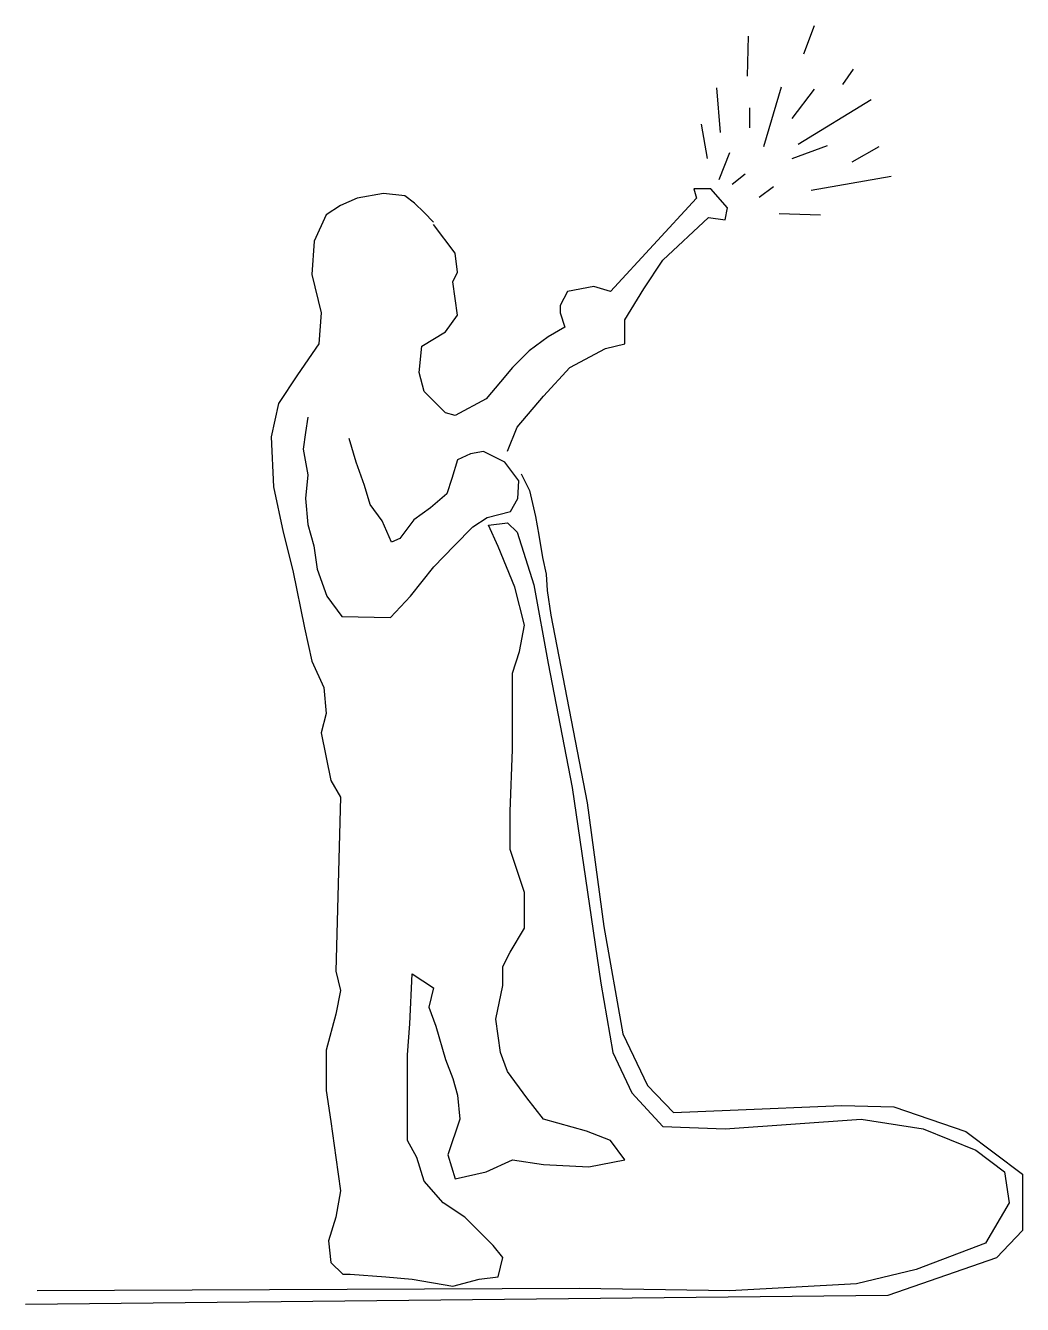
# Model space of a CAD drawing. Header units: metres. Extents: x 16.4 to 17.93, y 38.78 to 40.74.
import ezdxf

# ---------------------------------------------------------------- set-up
doc = ezdxf.new("R2010")
doc.units = ezdxf.units.M
doc.header["$MEASUREMENT"] = 0

msp = doc.modelspace()

# ---------------------------------------------------------------- linework, layer by layer
for p, q in [((17.5928, 40.6929), (17.609, 40.7361)), ((17.5064, 40.6587), (17.5082, 40.7199)), ((17.6522, 40.6461), (17.6684, 40.6695)), ((17.4651, 40.5724), (17.4597, 40.6407)), ((17.5316, 40.5508), (17.5586, 40.6425)), ((17.5748, 40.594), (17.609, 40.6389)), ((17.5838, 40.5544), (17.6954, 40.6228)), ((17.51, 40.5796), (17.51, 40.6102)), ((17.4453, 40.5328), (17.4363, 40.585)), ((17.4633, 40.5004), (17.4794, 40.5418)), ((17.5748, 40.5328), (17.6288, 40.5526)), ((17.6666, 40.5274), (17.708, 40.5508)), ((17.483, 40.4932), (17.5028, 40.5094)), ((17.6036, 40.4843), (17.726, 40.5058)), ((17.5244, 40.4735), (17.546, 40.4897)), ((17.555, 40.4483), (17.618, 40.4465))]:
    msp.add_line(p, q)
for points in [[(17.1396, 40.0847), (17.1543, 40.1212), (17.1944, 40.1687), (17.2346, 40.2125), (17.2894, 40.2417), (17.3187, 40.249), (17.3187, 40.2855), (17.3479, 40.333), (17.3771, 40.3768), (17.4466, 40.4425), (17.4721, 40.4389), (17.4758, 40.4571), (17.4502, 40.4864), (17.4246, 40.4864), (17.4283, 40.4718), (17.2968, 40.3293), (17.2712, 40.3366), (17.231, 40.3293), (17.22, 40.3074), (17.22, 40.2965), (17.2273, 40.2746), (17.2018, 40.2599), (17.1725, 40.238), (17.1469, 40.2125), (17.1287, 40.1906), (17.1068, 40.165), (17.0593, 40.1394), (17.0446, 40.1431), (17.0118, 40.176), (17.0044, 40.2052), (17.0081, 40.2453), (17.0446, 40.2673), (17.0629, 40.2928), (17.0556, 40.3439), (17.0629, 40.3585), (17.0593, 40.3878), (17.0264, 40.4316)], [(17.0264, 40.4352), (17.0118, 40.4498), (16.9971, 40.4645), (16.9825, 40.4754), (16.9496, 40.4791), (16.9094, 40.4718), (16.8839, 40.4608), (16.8619, 40.4462), (16.8437, 40.406), (16.84, 40.3549), (16.8546, 40.2965), (16.851, 40.249), (16.8181, 40.2015), (16.7889, 40.1577), (16.7779, 40.1066), (16.7816, 40.0299), (16.7962, 39.9605), (16.8108, 39.9021), (16.8291, 39.8144), (16.84, 39.7633), (16.8583, 39.7231), (16.8619, 39.683), (16.8546, 39.6537), (16.8693, 39.5807), (16.8839, 39.5551), (16.8766, 39.2886), (16.8839, 39.2593), (16.8766, 39.2228), (16.8619, 39.168), (16.8619, 39.106), (16.8693, 39.0585), (16.8766, 39.0037), (16.8839, 38.9526), (16.8766, 38.9124), (16.8656, 38.8759), (16.8693, 38.843), (16.8875, 38.8248), (16.8985, 38.8248), (16.9533, 38.8211), (16.9935, 38.8175), (17.0556, 38.8065), (17.0958, 38.8175), (17.125, 38.8211), (17.1323, 38.8503), (17.1177, 38.8686), (17.0958, 38.8905), (17.0739, 38.9124), (17.041, 38.9343), (17.0118, 38.9672), (17.0008, 39.0037), (16.9862, 39.0293), (16.9862, 39.0877), (16.9862, 39.1607), (16.9898, 39.2082), (16.9935, 39.2849), (17.0264, 39.263), (17.0191, 39.2338), (17.03, 39.2046), (17.0446, 39.1534), (17.0556, 39.1242), (17.0629, 39.0987), (17.0666, 39.0621), (17.0483, 39.0074), (17.0593, 38.9708), (17.1068, 38.9818), (17.1469, 39.0001), (17.1944, 38.9928), (17.2639, 38.9891), (17.3187, 39.0001), (17.2968, 39.0293), (17.2602, 39.0439), (17.1944, 39.0621), (17.1689, 39.095), (17.1396, 39.1352), (17.1287, 39.1644), (17.1214, 39.2155), (17.1323, 39.2666), (17.1323, 39.2959), (17.1433, 39.3178), (17.1652, 39.3543), (17.1652, 39.4091), (17.1433, 39.4748), (17.1433, 39.5332), (17.1469, 39.6282), (17.1469, 39.6903), (17.1469, 39.745), (17.1579, 39.7779), (17.1652, 39.8181), (17.1506, 39.8765), (17.125, 39.9386), (17.1104, 39.9715), (17.1396, 39.9751), (17.1543, 39.9605), (17.1798, 39.8802), (17.2018, 39.7596), (17.2383, 39.5697), (17.2821, 39.2703), (17.3004, 39.1644), (17.3296, 39.1023), (17.3771, 39.0512), (17.4721, 39.0475), (17.6804, 39.0621), (17.7754, 39.0475), (17.8558, 39.0147), (17.8996, 38.9818), (17.9069, 38.9343), (17.8704, 38.8722), (17.7644, 38.8321), (17.6731, 38.8102), (17.4794, 38.7992), (17.2493, 38.8029), (16.4198, 38.7992)], [(16.8339, 40.1365), (16.8303, 40.1131), (16.8267, 40.0878), (16.8339, 40.0482), (16.8303, 40.0121), (16.8339, 39.9725), (16.8429, 39.94), (16.8484, 39.904), (16.8628, 39.8625), (16.8862, 39.8318), (16.9602, 39.83), (16.9908, 39.8625), (17.0269, 39.9076), (17.0576, 39.94), (17.0864, 39.9688), (17.1081, 39.9833), (17.1442, 39.9923), (17.155, 40.0121), (17.1568, 40.0392), (17.1351, 40.068), (17.1027, 40.0842), (17.0828, 40.0806), (17.063, 40.0716), (17.054, 40.0428), (17.0468, 40.0193), (17.0215, 39.9977), (16.9963, 39.9797), (16.9746, 39.9508), (16.962, 39.9454), (16.9476, 39.9779), (16.9295, 40.0031), (16.9205, 40.0319), (16.9079, 40.068), (16.8971, 40.1041)], [(17.1604, 40.0498), (17.173, 40.0246), (17.1821, 39.9849), (17.1875, 39.9561), (17.1929, 39.9218), (17.1983, 39.8966), (17.2001, 39.8714), (17.2055, 39.8335), (17.2614, 39.5463), (17.2867, 39.357), (17.3156, 39.193), (17.3534, 39.1137), (17.3931, 39.0722), (17.4797, 39.0758), (17.651, 39.083), (17.7304, 39.0812), (17.8404, 39.0434), (17.927, 38.9782), (17.927, 38.8917), (17.8873, 38.8502), (17.7213, 38.7925), (16.4023, 38.7787)]]:
    msp.add_lwpolyline(points)

doc.saveas('drawing.dxf')
